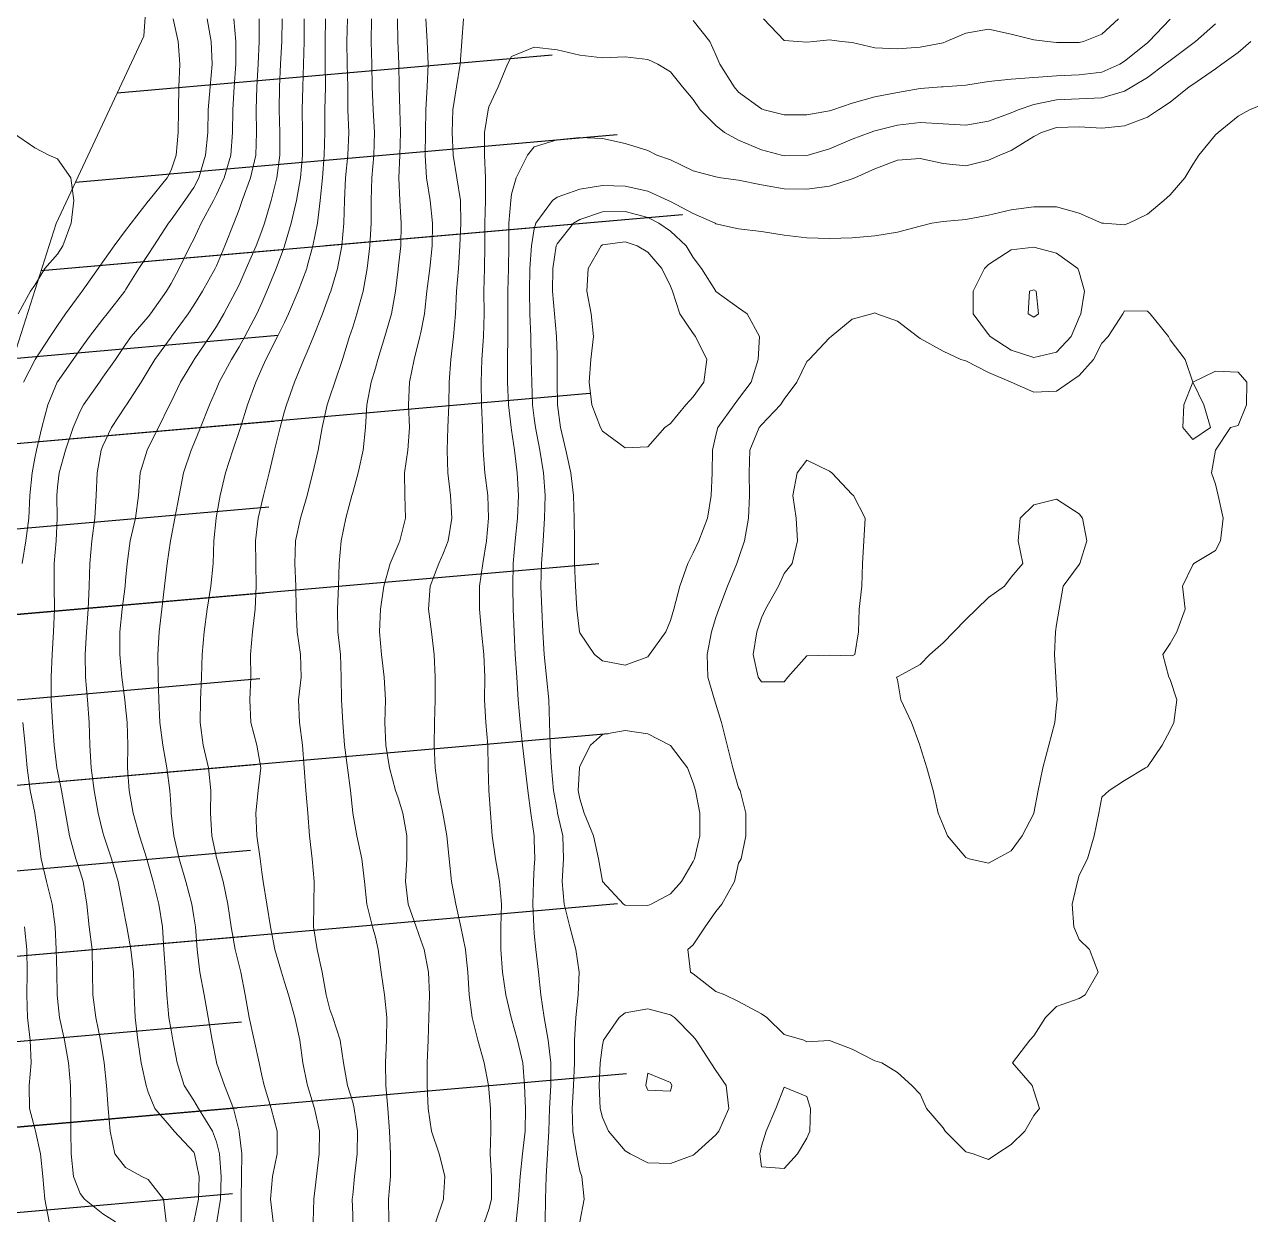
# Model space of a CAD drawing. Header units: centimetres. Extents: x 0 to 642158, y -847 to 649707.
# Drawn here: x 617076.52 to 617103.52, y 621588.85 to 621615.13 of the extents above; entities that cross this region are included whole.
import ezdxf

# ---------------------------------------------------------------- set-up
doc = ezdxf.new("R2010")
doc.units = ezdxf.units.CM
doc.header["$MEASUREMENT"] = 0
doc.layers.add('MEV_schema paysager_Ha', color=7, linetype='Continuous', lineweight=25, transparency=0.13)
doc.layers.add('MEV_schema paysager_V', color=7, linetype='Continuous', lineweight=20)
doc.layers.add('WAL_topographie 0.5', color=253, linetype='Continuous', lineweight=20)

msp = doc.modelspace()

# ---------------------------------------------------------------- hatches: boundary and pattern name
at = {"layer": 'MEV_schema paysager_Ha', "transparency": 33554687}
h = msp.add_hatch(dxfattribs=at)
h.set_pattern_fill('ANSI31', color=60, scale=30, angle=320)
h.paths.add_polyline_path([(617170.419, 620834.567), (617172.651, 620836.166), (617173.767, 620838.36), (617176.52, 620837.394), (617174.806, 620846.341), (617170.861, 620863.855), (617160.166, 620908.624), (617154.776, 620933.562), (617146.673, 620971.647), (617141.556, 621000.514), (617137.768, 621021.34), (617128.09, 621079.063), (617126.156, 621093.864), (617119.316, 621143.104), (617111.792, 621208.391), (617108.156, 621251.964), (617106.162, 621276.436), (617103.961, 621303.676), (617102.134, 621336.288), (617100.135, 621389.845), (617096.516, 621463.981), (617093.32, 621529.296), (617090.317, 621582.148), (617088.875, 621608.789), (617089.552, 621610.434), (617091.584, 621610.24), (617079.838, 621624.63), (617079.15, 621614.869), (617077.224, 621610.745), (617075.161, 621604.283), (617075.024, 621597.272), (617074.199, 621592.185), (617074.199, 621587.785), (617073.373, 621584.761), (617071.723, 621576.1), (617070.554, 621571.223), (617069.004, 621567.237), (617065.792, 621560.483), (617065.459, 621555.39), (617064.352, 621548.747), (617063.248, 621545.861), (617063.538, 621539.763), (617064.894, 621531.341), (617066.831, 621523.888), (617067.993, 621518.758), (617069.311, 621511.094), (617070.285, 621505.466), (617073.425, 621497.132), (617077.756, 621487.932), (617080.679, 621477.434), (617081.545, 621462.498), (617082.024, 621453.112), (617079.891, 621448.421), (617077.757, 621439.358), (617074.131, 621434.987), (617070.825, 621431.469), (617069.438, 621426.671), (617071.018, 621420.988), (617073.27, 621414.516), (617077.07, 621409.311), (617077.914, 621402.699), (617079.322, 621395.946), (617077.774, 621388.912), (617077.028, 621379.272), (617077.18, 621366.49), (617077.637, 621354.926), (617081.138, 621345.34), (617084.667, 621339.141), (617088.419, 621332.55), (617091.943, 621324.141), (617093.489, 621313.549), (617093.991, 621301.308), (617095.095, 621293.181), (617098.226, 621286.522), (617098.599, 621269.214), (617098.32, 621260.56), (617100.919, 621240.097), (617102.163, 621224.304), (617102.661, 621213.61), (617104.31, 621203.418), (617105.03, 621196.058), (617108.853, 621175.666), (617110.452, 621164.481), (617113.761, 621137.233), (617115.569, 621117.477), (617117.489, 621112.22), (617116.988, 621109.132), (617114.316, 621105.794), (617111.985, 621102.229), (617112.056, 621101.1), (617120.765, 621101.771), (617121.63, 621095.928), (617112.376, 621095.304), (617112.524, 621092.145), (617113.883, 621089.004), (617118.105, 621088.839), (617120.775, 621088.744), (617122.967, 621085.98), (617123.825, 621080.262), (617124.207, 621073.973), (617125.553, 621066.79), (617126.9, 621057.169), (617128.055, 621049.377), (617129.783, 621041.532), (617130.994, 621026.347), (617134.207, 621004.931), (617136.145, 620988.525), (617136.031, 620979.069), (617142.374, 620949.543), (617145.918, 620930.208), (617153.153, 620899.212), (617158.672, 620872.657), (617161.08, 620858.212), (617163.85, 620847.016), (617167.101, 620840.155), (617169.922, 620834.909)])
h = msp.add_hatch(dxfattribs=at)
h.set_pattern_fill('ANSI31', color=60, scale=15, angle=320)
h.paths.add_polyline_path([(617170.419, 620834.567), (617172.651, 620836.166), (617173.767, 620838.36), (617172.164, 620839.948), (617169.222, 620844.997), (617165.011, 620861.103), (617155.295, 620905.773), (617149.967, 620930.558), (617141.637, 620968.956), (617138.302, 620999.865), (617134.651, 621021.029), (617125.75, 621078.391), (617121.772, 621092.578), (617115.806, 621141.831), (617107.516, 621206.061), (617103.711, 621250.656), (617102.096, 621275.072), (617098.522, 621305.188), (617095.036, 621336.316), (617086.438, 621359.081), (617085.934, 621388.312), (617080.11, 621426.004), (617086.838, 621442.658), (617088.578, 621463.389), (617083.681, 621500.211), (617076.945, 621529.071), (617073.11, 621552.713), (617080.742, 621582.645), (617082.21, 621610.23), (617089.552, 621610.434), (617091.584, 621610.24), (617079.838, 621624.63), (617079.15, 621614.869), (617077.224, 621610.745), (617075.161, 621604.283), (617075.024, 621597.272), (617074.199, 621592.185), (617074.199, 621587.785), (617073.373, 621584.761), (617071.723, 621576.1), (617070.554, 621571.223), (617069.004, 621567.237), (617065.792, 621560.483), (617065.459, 621555.39), (617064.352, 621548.747), (617063.248, 621545.861), (617063.538, 621539.763), (617064.894, 621531.341), (617066.831, 621523.888), (617067.993, 621518.758), (617069.311, 621511.094), (617070.285, 621505.466), (617073.425, 621497.132), (617077.756, 621487.932), (617080.679, 621477.434), (617081.545, 621462.498), (617082.024, 621453.112), (617079.891, 621448.421), (617077.757, 621439.358), (617074.131, 621434.987), (617070.825, 621431.469), (617069.438, 621426.671), (617071.018, 621420.988), (617073.27, 621414.516), (617077.07, 621409.311), (617077.914, 621402.699), (617079.322, 621395.946), (617077.774, 621388.912), (617077.028, 621379.272), (617077.18, 621366.49), (617077.637, 621354.926), (617081.138, 621345.34), (617084.667, 621339.141), (617088.419, 621332.55), (617091.943, 621324.141), (617093.489, 621313.549), (617093.991, 621301.308), (617095.095, 621293.181), (617098.226, 621286.522), (617098.599, 621269.214), (617098.32, 621260.56), (617100.919, 621240.097), (617102.163, 621224.304), (617102.661, 621213.61), (617104.31, 621203.418), (617105.03, 621196.058), (617108.853, 621175.666), (617110.452, 621164.481), (617113.761, 621137.233), (617115.569, 621117.477), (617117.489, 621112.22), (617116.988, 621109.132), (617114.316, 621105.794), (617111.985, 621102.229), (617112.056, 621101.1), (617120.765, 621101.771), (617121.63, 621095.928), (617112.376, 621095.304), (617112.524, 621092.145), (617113.883, 621089.004), (617118.105, 621088.839), (617120.775, 621088.744), (617122.967, 621085.98), (617123.825, 621080.262), (617124.207, 621073.973), (617125.553, 621066.79), (617126.9, 621057.169), (617128.055, 621049.377), (617129.783, 621041.532), (617130.994, 621026.347), (617134.207, 621004.931), (617136.145, 620988.525), (617136.031, 620979.069), (617142.374, 620949.543), (617145.918, 620930.208), (617153.153, 620899.212), (617158.672, 620872.657), (617161.08, 620858.212), (617163.85, 620847.016), (617167.101, 620840.155), (617169.922, 620834.909)])

# ---------------------------------------------------------------- linework, layer by layer
at = {"layer": 'MEV_schema paysager_V', "color": 60}
msp.add_lwpolyline([(617079.838, 621624.63), (617079.15, 621614.869), (617077.224, 621610.745), (617075.161, 621604.283), (617075.024, 621597.272), (617074.199, 621592.185), (617074.199, 621587.785), (617073.373, 621584.761), (617071.723, 621576.1), (617070.554, 621571.223), (617069.004, 621567.237), (617065.792, 621560.483), (617065.459, 621555.39), (617064.352, 621548.747), (617063.248, 621545.861), (617063.538, 621539.763), (617064.894, 621531.341), (617066.831, 621523.888), (617067.993, 621518.758), (617069.311, 621511.094), (617070.285, 621505.466), (617073.425, 621497.132), (617077.756, 621487.932)], dxfattribs=at)
at = {"layer": 'WAL_topographie 0.5'}
for points in [[(617080.549, 621615.25), (617080.635, 621614.75), (617080.659, 621614.25), (617080.609, 621613.75), (617080.569, 621613.25), (617080.559, 621612.75), (617080.512, 621612.25), (617080.363, 621611.75), (617080.25, 621611.538), (617080.057, 621611.25), (617079.75, 621610.823), (617079.693, 621610.75), (617079.368, 621610.25), (617079.25, 621610.056), (617079.039, 621609.75), (617078.75, 621609.28), (617078.731, 621609.25), (617078.342, 621608.75), (617078.25, 621608.637), (617077.953, 621608.25), (617077.75, 621607.967), (617077.597, 621607.75), (617077.25, 621607.258), (617077.245, 621607.25), (617077.038, 621606.75), (617076.907, 621606.25), (617076.789, 621605.75), (617076.75, 621605.57), (617076.695, 621605.25), (617076.642, 621604.75), (617076.615, 621604.25), (617076.554, 621603.75), (617076.47, 621603.25)], [(617079.798, 621615.25), (617079.907, 621614.75), (617079.944, 621614.25), (617079.919, 621613.75), (617079.911, 621613.25), (617079.909, 621612.75), (617079.863, 621612.25), (617079.75, 621611.914), (617079.662, 621611.75), (617079.261, 621611.25), (617079.25, 621611.235), (617078.874, 621610.75), (617078.75, 621610.585), (617078.495, 621610.25), (617078.25, 621609.9), (617078.147, 621609.75), (617077.793, 621609.25), (617077.75, 621609.194), (617077.427, 621608.75), (617077.25, 621608.495), (617077.091, 621608.25), (617076.759, 621607.75), (617076.75, 621607.735), (617076.503, 621607.25)], [(617081.13, 621615.25), (617081.177, 621614.75), (617081.18, 621614.25), (617081.141, 621613.75), (617081.109, 621613.25), (617081.106, 621612.75), (617081.065, 621612.25), (617080.918, 621611.75), (617080.75, 621611.38), (617080.687, 621611.25), (617080.415, 621610.75), (617080.25, 621610.401), (617080.172, 621610.25), (617079.931, 621609.75), (617079.75, 621609.421), (617079.651, 621609.25), (617079.298, 621608.75), (617079.25, 621608.69), (617078.871, 621608.25), (617078.75, 621608.076), (617078.524, 621607.75), (617078.25, 621607.355), (617078.174, 621607.25), (617077.824, 621606.75), (617077.75, 621606.611), (617077.594, 621606.25), (617077.424, 621605.75), (617077.286, 621605.25), (617077.25, 621604.934), (617077.234, 621604.75), (617077.24, 621604.25), (617077.222, 621603.75), (617077.179, 621603.25), (617077.179, 621602.75), (617077.187, 621602.25), (617077.165, 621601.75), (617077.133, 621601.25), (617077.111, 621600.75), (617077.113, 621600.25), (617077.138, 621599.75), (617077.176, 621599.25), (617077.238, 621598.75), (617077.25, 621598.688), (617077.338, 621598.25), (617077.428, 621597.75), (617077.515, 621597.25), (617077.657, 621596.75), (617077.75, 621596.46), (617077.815, 621596.25), (617077.893, 621595.75), (617077.948, 621595.25), (617078.01, 621594.75), (617078.023, 621594.25), (617078.026, 621593.75), (617078.097, 621593.25), (617078.2, 621592.75), (617078.25, 621592.434), (617078.279, 621592.25), (617078.328, 621591.75), (617078.365, 621591.25), (617078.412, 621590.75), (617078.516, 621590.25), (617078.75, 621589.946), (617079.108, 621589.75), (617079.25, 621589.683), (617079.583, 621589.25), (617079.64, 621588.75)], [(617081.689, 621615.25), (617081.69, 621614.75), (617081.671, 621614.25), (617081.642, 621613.75), (617081.622, 621613.25), (617081.629, 621612.75), (617081.614, 621612.25), (617081.501, 621611.75), (617081.319, 621611.25), (617081.25, 621611.051), (617081.136, 621610.75), (617080.937, 621610.25), (617080.75, 621609.813), (617080.721, 621609.75), (617080.444, 621609.25), (617080.25, 621608.941), (617080.125, 621608.75), (617079.758, 621608.25), (617079.75, 621608.238), (617079.396, 621607.75), (617079.25, 621607.505), (617079.092, 621607.25), (617078.769, 621606.75), (617078.75, 621606.721), (617078.439, 621606.25), (617078.25, 621605.844), (617078.214, 621605.75), (617078.123, 621605.25), (617078.103, 621604.75), (617078.07, 621604.25), (617078.005, 621603.75), (617077.96, 621603.25), (617077.945, 621602.75), (617077.923, 621602.25), (617077.887, 621601.75), (617077.856, 621601.25), (617077.863, 621600.75), (617077.909, 621600.25), (617077.946, 621599.75), (617077.96, 621599.25), (617077.993, 621598.75), (617078.059, 621598.25), (617078.148, 621597.75), (617078.25, 621597.326), (617078.27, 621597.25), (617078.437, 621596.75), (617078.584, 621596.25), (617078.683, 621595.75), (617078.75, 621595.395), (617078.777, 621595.25), (617078.865, 621594.75), (617078.921, 621594.25), (617078.935, 621593.75), (617078.957, 621593.25), (617079.02, 621592.75), (617079.095, 621592.25), (617079.202, 621591.75), (617079.25, 621591.607), (617079.39, 621591.25), (617079.75, 621590.826), (617079.818, 621590.75), (617080.25, 621590.286), (617080.267, 621590.25), (617080.368, 621589.75), (617080.355, 621589.25), (617080.253, 621588.75)], [(617082.196, 621615.25), (617082.187, 621614.75), (617082.163, 621614.25), (617082.139, 621613.75), (617082.13, 621613.25), (617082.146, 621612.75), (617082.149, 621612.25), (617082.083, 621611.75), (617081.955, 621611.25), (617081.809, 621610.75), (617081.75, 621610.58), (617081.623, 621610.25), (617081.408, 621609.75), (617081.25, 621609.395), (617081.179, 621609.25), (617080.916, 621608.75), (617080.75, 621608.471), (617080.604, 621608.25), (617080.26, 621607.75), (617080.25, 621607.734), (617079.959, 621607.25), (617079.75, 621606.816), (617079.717, 621606.75), (617079.472, 621606.25), (617079.25, 621605.803), (617079.221, 621605.75), (617079.067, 621605.25), (617079.037, 621604.75), (617078.965, 621604.25), (617078.847, 621603.75), (617078.783, 621603.25), (617078.75, 621602.881), (617078.739, 621602.75), (617078.674, 621602.25), (617078.625, 621601.75), (617078.621, 621601.25), (617078.665, 621600.75), (617078.733, 621600.25), (617078.75, 621600.096), (617078.784, 621599.75), (617078.798, 621599.25), (617078.795, 621598.75), (617078.825, 621598.25), (617078.919, 621597.75), (617079.059, 621597.25), (617079.215, 621596.75), (617079.25, 621596.635), (617079.358, 621596.25), (617079.482, 621595.75), (617079.559, 621595.25), (617079.59, 621594.75), (617079.625, 621594.25), (617079.656, 621593.75), (617079.704, 621593.25), (617079.75, 621592.973), (617079.791, 621592.75), (617079.882, 621592.25), (617080.039, 621591.75), (617080.25, 621591.422), (617080.358, 621591.25), (617080.661, 621590.75), (617080.75, 621590.51), (617080.818, 621590.25), (617080.856, 621589.75), (617080.838, 621589.25), (617080.759, 621588.75)], [(617082.679, 621615.25), (617082.681, 621614.75), (617082.669, 621614.25), (617082.652, 621613.75), (617082.639, 621613.25), (617082.645, 621612.75), (617082.644, 621612.25), (617082.6, 621611.75), (617082.516, 621611.25), (617082.398, 621610.75), (617082.252, 621610.25), (617082.25, 621610.243), (617082.067, 621609.75), (617081.86, 621609.25), (617081.75, 621608.998), (617081.639, 621608.75), (617081.375, 621608.25), (617081.25, 621608.025), (617081.081, 621607.75), (617080.813, 621607.25), (617080.75, 621607.097), (617080.599, 621606.75), (617080.4, 621606.25), (617080.25, 621605.889), (617080.19, 621605.75), (617080.028, 621605.25), (617079.929, 621604.75), (617079.834, 621604.25), (617079.75, 621603.823), (617079.735, 621603.75), (617079.662, 621603.25), (617079.606, 621602.75), (617079.551, 621602.25), (617079.492, 621601.75), (617079.462, 621601.25), (617079.465, 621600.75), (617079.48, 621600.25), (617079.507, 621599.75), (617079.566, 621599.25), (617079.658, 621598.75), (617079.724, 621598.25), (617079.75, 621597.843), (617079.755, 621597.75), (617079.815, 621597.25), (617079.931, 621596.75), (617080.077, 621596.25), (617080.205, 621595.75), (617080.25, 621595.467), (617080.286, 621595.25), (617080.328, 621594.75), (617080.386, 621594.25), (617080.477, 621593.75), (617080.567, 621593.25), (617080.654, 621592.75), (617080.75, 621592.268), (617080.754, 621592.25), (617080.931, 621591.75), (617081.125, 621591.25), (617081.248, 621590.75), (617081.25, 621590.729), (617081.308, 621590.25), (617081.301, 621589.75), (617081.295, 621589.25), (617081.294, 621588.75)], [(617083.152, 621615.25), (617083.147, 621614.75), (617083.147, 621614.25), (617083.15, 621613.75), (617083.139, 621613.25), (617083.138, 621612.75), (617083.124, 621612.25), (617083.082, 621611.75), (617083.037, 621611.25), (617082.974, 621610.75), (617082.876, 621610.25), (617082.75, 621609.796), (617082.737, 621609.75), (617082.55, 621609.25), (617082.339, 621608.75), (617082.25, 621608.564), (617082.098, 621608.25), (617081.839, 621607.75), (617081.75, 621607.548), (617081.619, 621607.25), (617081.434, 621606.75), (617081.279, 621606.25), (617081.25, 621606.157), (617081.114, 621605.75), (617080.95, 621605.25), (617080.832, 621604.75), (617080.75, 621604.3), (617080.741, 621604.25), (617080.694, 621603.75), (617080.679, 621603.25), (617080.628, 621602.75), (617080.548, 621602.25), (617080.479, 621601.75), (617080.438, 621601.25), (617080.42, 621600.75), (617080.4, 621600.25), (617080.39, 621599.75), (617080.459, 621599.25), (617080.574, 621598.75), (617080.625, 621598.25), (617080.621, 621597.75), (617080.647, 621597.25), (617080.75, 621596.771), (617080.755, 621596.75), (617080.899, 621596.25), (617080.999, 621595.75), (617081.073, 621595.25), (617081.163, 621594.75), (617081.25, 621594.397), (617081.286, 621594.25), (617081.384, 621593.75), (617081.472, 621593.25), (617081.582, 621592.75), (617081.688, 621592.25), (617081.75, 621591.975), (617081.803, 621591.75), (617081.954, 621591.25), (617082.084, 621590.75), (617082.085, 621590.25), (617081.984, 621589.75), (617081.942, 621589.25), (617081.997, 621588.75)], [(617083.638, 621615.25), (617083.623, 621614.75), (617083.628, 621614.25), (617083.64, 621613.75), (617083.646, 621613.25), (617083.662, 621612.75), (617083.644, 621612.25), (617083.594, 621611.75), (617083.57, 621611.25), (617083.555, 621610.75), (617083.508, 621610.25), (617083.415, 621609.75), (617083.269, 621609.25), (617083.25, 621609.197), (617083.083, 621608.75), (617082.887, 621608.25), (617082.75, 621607.913), (617082.677, 621607.75), (617082.467, 621607.25), (617082.291, 621606.75), (617082.25, 621606.607), (617082.15, 621606.25), (617082.03, 621605.75), (617081.913, 621605.25), (617081.789, 621604.75), (617081.75, 621604.596), (617081.667, 621604.25), (617081.611, 621603.75), (617081.619, 621603.25), (617081.627, 621602.75), (617081.602, 621602.25), (617081.541, 621601.75), (617081.502, 621601.25), (617081.505, 621600.75), (617081.489, 621600.25), (617081.51, 621599.75), (617081.641, 621599.25), (617081.727, 621598.75), (617081.67, 621598.25), (617081.617, 621597.75), (617081.643, 621597.25), (617081.71, 621596.75), (617081.75, 621596.452), (617081.777, 621596.25), (617081.859, 621595.75), (617081.94, 621595.25), (617082.036, 621594.75), (617082.182, 621594.25), (617082.25, 621594.032), (617082.335, 621593.75), (617082.473, 621593.25), (617082.585, 621592.75), (617082.656, 621592.25), (617082.75, 621591.78), (617082.755, 621591.75), (617082.911, 621591.25), (617083.023, 621590.75), (617083.012, 621590.25), (617082.954, 621589.75), (617082.893, 621589.25), (617082.877, 621588.75)], [(617084.167, 621615.25), (617084.158, 621614.75), (617084.169, 621614.25), (617084.179, 621613.75), (617084.2, 621613.25), (617084.233, 621612.75), (617084.219, 621612.25), (617084.171, 621611.75), (617084.155, 621611.25), (617084.156, 621610.75), (617084.129, 621610.25), (617084.071, 621609.75), (617083.98, 621609.25), (617083.841, 621608.75), (617083.75, 621608.459), (617083.683, 621608.25), (617083.526, 621607.75), (617083.354, 621607.25), (617083.25, 621606.926), (617083.188, 621606.75), (617083.081, 621606.25), (617082.992, 621605.75), (617082.874, 621605.25), (617082.75, 621604.755), (617082.749, 621604.75), (617082.604, 621604.25), (617082.489, 621603.75), (617082.474, 621603.25), (617082.502, 621602.75), (617082.509, 621602.25), (617082.529, 621601.75), (617082.602, 621601.25), (617082.617, 621600.75), (617082.56, 621600.25), (617082.577, 621599.75), (617082.648, 621599.25), (617082.68, 621598.75), (617082.72, 621598.25), (617082.75, 621597.922), (617082.765, 621597.75), (617082.797, 621597.25), (617082.859, 621596.75), (617082.904, 621596.25), (617082.892, 621595.75), (617082.885, 621595.25), (617082.965, 621594.75), (617083.079, 621594.25), (617083.167, 621593.75), (617083.25, 621593.427), (617083.312, 621593.25), (617083.474, 621592.75), (617083.547, 621592.25), (617083.637, 621591.75), (617083.75, 621591.383), (617083.784, 621591.25), (617083.856, 621590.75), (617083.849, 621590.25), (617083.791, 621589.75), (617083.75, 621589.337), (617083.741, 621589.25), (617083.75, 621588.904), (617083.754, 621588.75)], [(617084.737, 621615.25), (617084.744, 621614.75), (617084.75, 621614.612), (617084.767, 621614.25), (617084.776, 621613.75), (617084.787, 621613.25), (617084.804, 621612.75), (617084.787, 621612.25), (617084.766, 621611.75), (617084.787, 621611.25), (617084.818, 621610.75), (617084.808, 621610.25), (617084.752, 621609.75), (617084.75, 621609.734), (617084.696, 621609.25), (617084.607, 621608.75), (617084.46, 621608.25), (617084.305, 621607.75), (617084.25, 621607.559), (617084.16, 621607.25), (617084.061, 621606.75), (617084.035, 621606.25), (617083.982, 621605.75), (617083.868, 621605.25), (617083.75, 621604.814), (617083.732, 621604.75), (617083.603, 621604.25), (617083.499, 621603.75), (617083.451, 621603.25), (617083.436, 621602.75), (617083.413, 621602.25), (617083.426, 621601.75), (617083.48, 621601.25), (617083.499, 621600.75), (617083.501, 621600.25), (617083.53, 621599.75), (617083.572, 621599.25), (617083.633, 621598.75), (617083.7, 621598.25), (617083.75, 621597.761), (617083.751, 621597.75), (617083.841, 621597.25), (617083.95, 621596.75), (617084.012, 621596.25), (617084.06, 621595.75), (617084.19, 621595.25), (617084.25, 621595.022), (617084.313, 621594.75), (617084.376, 621594.25), (617084.454, 621593.75), (617084.499, 621593.25), (617084.498, 621592.75), (617084.476, 621592.25), (617084.482, 621591.75), (617084.527, 621591.25), (617084.56, 621590.75), (617084.584, 621590.25), (617084.583, 621589.75), (617084.54, 621589.25), (617084.543, 621588.75)], [(617085.363, 621615.25), (617085.393, 621614.75), (617085.414, 621614.25), (617085.389, 621613.75), (617085.358, 621613.25), (617085.351, 621612.75), (617085.344, 621612.25), (617085.377, 621611.75), (617085.46, 621611.25), (617085.511, 621610.75), (617085.502, 621610.25), (617085.447, 621609.75), (617085.385, 621609.25), (617085.329, 621608.75), (617085.25, 621608.339), (617085.231, 621608.25), (617085.101, 621607.75), (617085.003, 621607.25), (617084.983, 621606.75), (617085.001, 621606.25), (617084.964, 621605.75), (617084.894, 621605.25), (617084.9, 621604.75), (617084.915, 621604.25), (617084.786, 621603.75), (617084.75, 621603.667), (617084.574, 621603.25), (617084.436, 621602.75), (617084.361, 621602.25), (617084.344, 621601.75), (617084.384, 621601.25), (617084.447, 621600.75), (617084.471, 621600.25), (617084.455, 621599.75), (617084.478, 621599.25), (617084.563, 621598.75), (617084.696, 621598.25), (617084.75, 621598.087), (617084.852, 621597.75), (617084.941, 621597.25), (617084.944, 621596.75), (617084.917, 621596.25), (617084.971, 621595.75), (617085.148, 621595.25), (617085.25, 621594.958), (617085.325, 621594.75), (617085.418, 621594.25), (617085.439, 621593.75), (617085.428, 621593.25), (617085.411, 621592.75), (617085.392, 621592.25), (617085.391, 621591.75), (617085.414, 621591.25), (617085.488, 621590.75), (617085.652, 621590.25), (617085.75, 621589.875), (617085.777, 621589.75), (617085.75, 621589.278), (617085.748, 621589.25), (617085.582, 621588.75)], [(617086.19, 621615.25), (617086.153, 621614.75), (617086.117, 621614.25), (617086.037, 621613.75), (617085.958, 621613.25), (617085.939, 621612.75), (617085.965, 621612.25), (617086.045, 621611.75), (617086.124, 621611.25), (617086.131, 621610.75), (617086.107, 621610.25), (617086.077, 621609.75), (617086.04, 621609.25), (617086.011, 621608.75), (617085.97, 621608.25), (617085.909, 621607.75), (617085.872, 621607.25), (617085.864, 621606.75), (617085.848, 621606.25), (617085.831, 621605.75), (617085.847, 621605.25), (617085.905, 621604.75), (617085.936, 621604.25), (617085.853, 621603.75), (617085.75, 621603.486), (617085.647, 621603.25), (617085.459, 621602.75), (617085.419, 621602.25), (617085.484, 621601.75), (617085.546, 621601.25), (617085.569, 621600.75), (617085.569, 621600.25), (617085.551, 621599.75), (617085.547, 621599.25), (617085.566, 621598.75), (617085.633, 621598.25), (617085.737, 621597.75), (617085.75, 621597.672), (617085.823, 621597.25), (617085.873, 621596.75), (617085.927, 621596.25), (617086.021, 621595.75), (617086.133, 621595.25), (617086.231, 621594.75), (617086.25, 621594.595), (617086.288, 621594.25), (617086.313, 621593.75), (617086.379, 621593.25), (617086.507, 621592.75), (617086.644, 621592.25), (617086.741, 621591.75), (617086.75, 621591.671), (617086.786, 621591.25), (617086.791, 621590.75), (617086.78, 621590.25), (617086.805, 621589.75), (617086.804, 621589.25), (617086.75, 621589.021), (617086.655, 621588.75)], [(617102.75, 621615.138), (617102.312, 621614.75), (617102.25, 621614.705), (617101.75, 621614.336), (617101.641, 621614.25), (617101.25, 621613.96), (617100.911, 621613.75), (617100.75, 621613.658), (617100.25, 621613.511), (617099.75, 621613.489), (617099.25, 621613.466), (617098.75, 621613.362), (617098.407, 621613.25), (617098.25, 621613.181), (617097.75, 621613), (617097.25, 621612.912), (617096.75, 621612.94), (617096.25, 621612.967), (617095.75, 621612.908), (617095.25, 621612.785), (617095.149, 621612.75), (617094.75, 621612.599), (617094.25, 621612.39), (617093.78, 621612.25), (617093.75, 621612.242), (617093.25, 621612.236), (617093.192, 621612.25), (617092.75, 621612.369), (617092.25, 621612.575), (617091.939, 621612.75), (617091.75, 621612.902), (617091.403, 621613.25), (617091.25, 621613.473), (617091.01, 621613.75), (617090.75, 621614.082), (617090.47, 621614.25), (617090.25, 621614.359), (617089.75, 621614.411), (617089.25, 621614.394), (617088.75, 621614.453), (617088.25, 621614.566), (617087.75, 621614.625), (617087.25, 621614.422), (617087.157, 621614.25), (617086.953, 621613.75), (617086.75, 621613.313), (617086.733, 621613.25), (617086.653, 621612.75), (617086.65, 621612.25), (617086.672, 621611.75), (617086.676, 621611.25), (617086.663, 621610.75), (617086.657, 621610.25), (617086.651, 621609.75), (617086.642, 621609.25), (617086.643, 621608.75), (617086.629, 621608.25), (617086.594, 621607.75), (617086.577, 621607.25), (617086.588, 621606.75), (617086.607, 621606.25), (617086.622, 621605.75), (617086.664, 621605.25), (617086.728, 621604.75), (617086.742, 621604.25), (617086.694, 621603.75), (617086.616, 621603.25), (617086.544, 621602.75), (617086.543, 621602.25), (617086.59, 621601.75), (617086.636, 621601.25), (617086.658, 621600.75), (617086.652, 621600.25), (617086.681, 621599.75), (617086.724, 621599.25), (617086.735, 621598.75), (617086.75, 621598.25), (617086.75, 621598.25), (617086.783, 621597.75), (617086.822, 621597.25), (617086.893, 621596.75), (617086.987, 621596.25), (617087.031, 621595.75), (617087.014, 621595.25), (617087.01, 621594.75), (617087.051, 621594.25), (617087.123, 621593.75), (617087.242, 621593.25), (617087.25, 621593.224), (617087.381, 621592.75), (617087.495, 621592.25), (617087.535, 621591.75), (617087.554, 621591.25), (617087.547, 621590.75), (617087.487, 621590.25), (617087.437, 621589.75), (617087.403, 621589.25), (617087.351, 621588.75)], [(617101.75, 621615.247), (617101.286, 621614.75), (617101.25, 621614.722), (617100.75, 621614.316), (617100.646, 621614.25), (617100.25, 621614.078), (617099.75, 621614.015), (617099.25, 621613.997), (617098.75, 621613.956), (617098.25, 621613.924), (617097.75, 621613.871), (617097.25, 621613.791), (617096.75, 621613.753), (617096.715, 621613.75), (617096.25, 621613.713), (617095.75, 621613.631), (617095.25, 621613.53), (617094.75, 621613.391), (617094.325, 621613.25), (617094.25, 621613.226), (617093.75, 621613.138), (617093.25, 621613.14), (617092.813, 621613.25), (617092.75, 621613.269), (617092.25, 621613.633), (617092.149, 621613.75), (617091.832, 621614.25), (617091.75, 621614.455), (617091.615, 621614.75), (617091.25, 621615.213)], [(617100.613, 621615.25), (617100.25, 621614.915), (617099.845, 621614.75), (617099.75, 621614.727), (617099.25, 621614.73), (617099.054, 621614.75), (617098.75, 621614.788), (617098.25, 621614.914), (617097.75, 621615.025), (617097.25, 621614.933), (617096.823, 621614.75), (617096.75, 621614.725), (617096.25, 621614.624), (617095.75, 621614.587), (617095.25, 621614.613), (617094.75, 621614.728), (617094.515, 621614.75), (617094.25, 621614.787), (617093.904, 621614.75), (617093.75, 621614.737), (617093.55, 621614.75), (617093.25, 621614.777), (617092.798, 621615.25)], [(617103.532, 621614.75), (617103.25, 621614.51), (617102.89, 621614.25), (617102.75, 621614.153), (617102.25, 621613.802), (617102.173, 621613.75), (617101.75, 621613.416), (617101.492, 621613.25), (617101.25, 621613.087), (617100.75, 621612.895), (617100.25, 621612.845), (617099.75, 621612.874), (617099.25, 621612.86), (617098.921, 621612.75), (617098.75, 621612.656), (617098.25, 621612.348), (617098.001, 621612.25), (617097.75, 621612.135), (617097.25, 621612.014), (617096.75, 621612.061), (617096.25, 621612.176), (617095.75, 621612.14), (617095.25, 621611.948), (617094.81, 621611.75), (617094.75, 621611.723), (617094.25, 621611.564), (617093.75, 621611.498), (617093.25, 621611.508), (617092.75, 621611.594), (617092.25, 621611.696), (617091.858, 621611.75), (617091.75, 621611.768), (617091.25, 621611.903), (617090.75, 621612.144), (617090.45, 621612.25), (617090.25, 621612.353), (617089.75, 621612.504), (617089.25, 621612.617), (617088.75, 621612.636), (617088.25, 621612.583), (617087.75, 621612.43), (617087.603, 621612.25), (617087.349, 621611.75), (617087.25, 621611.391), (617087.23, 621611.25), (617087.192, 621610.75), (617087.191, 621610.25), (617087.182, 621609.75), (617087.167, 621609.25), (617087.169, 621608.75), (617087.166, 621608.25), (617087.159, 621607.75), (617087.159, 621607.25), (617087.18, 621606.75), (617087.242, 621606.25), (617087.25, 621606.193), (617087.311, 621605.75), (617087.372, 621605.25), (617087.405, 621604.75), (617087.381, 621604.25), (617087.328, 621603.75), (617087.288, 621603.25), (617087.276, 621602.75), (617087.287, 621602.25), (617087.303, 621601.75), (617087.332, 621601.25), (617087.367, 621600.75), (617087.394, 621600.25), (617087.435, 621599.75), (617087.492, 621599.25), (617087.55, 621598.75), (617087.611, 621598.25), (617087.677, 621597.75), (617087.747, 621597.25), (617087.75, 621597.162), (617087.761, 621596.75), (617087.75, 621596.566), (617087.73, 621596.25), (617087.721, 621595.75), (617087.739, 621595.25), (617087.75, 621595.099), (617087.781, 621594.75), (617087.841, 621594.25), (617087.895, 621593.75), (617087.964, 621593.25), (617088.052, 621592.75), (617088.113, 621592.25), (617088.111, 621591.75), (617088.086, 621591.25), (617088.07, 621590.75), (617088.038, 621590.25), (617088.011, 621589.75), (617087.995, 621589.25), (617087.99, 621588.75)], [(617103.75, 621613.347), (617103.497, 621613.25), (617103.25, 621613.104), (617102.807, 621612.75), (617102.75, 621612.694), (617102.382, 621612.25), (617102.25, 621612.044), (617102.074, 621611.75), (617101.75, 621611.373), (617101.616, 621611.25), (617101.25, 621610.946), (617100.844, 621610.75), (617100.75, 621610.716), (617100.286, 621610.75), (617100.25, 621610.753), (617099.75, 621610.972), (617099.25, 621611.111), (617098.75, 621611.112), (617098.25, 621611.04), (617097.75, 621610.923), (617097.25, 621610.833), (617096.75, 621610.788), (617096.507, 621610.75), (617096.25, 621610.686), (617095.75, 621610.555), (617095.25, 621610.469), (617094.75, 621610.426), (617094.25, 621610.412), (617093.75, 621610.429), (617093.25, 621610.482), (617092.75, 621610.567), (617092.25, 621610.628), (617091.75, 621610.737), (617091.732, 621610.75), (617091.25, 621610.964), (617090.75, 621611.226), (617090.698, 621611.25), (617090.25, 621611.454), (617089.75, 621611.566), (617089.25, 621611.577), (617088.75, 621611.497), (617088.25, 621611.324), (617088.152, 621611.25), (617087.78, 621610.75), (617087.75, 621610.627), (617087.688, 621610.25), (617087.654, 621609.75), (617087.641, 621609.25), (617087.655, 621608.75), (617087.67, 621608.25), (617087.684, 621607.75), (617087.694, 621607.25), (617087.71, 621606.75), (617087.75, 621606.454), (617087.778, 621606.25), (617087.872, 621605.75), (617087.95, 621605.25), (617087.987, 621604.75), (617087.975, 621604.25), (617087.942, 621603.75), (617087.908, 621603.25), (617087.897, 621602.75), (617087.912, 621602.25), (617087.935, 621601.75), (617087.97, 621601.25), (617088.021, 621600.75), (617088.067, 621600.25), (617088.085, 621599.75), (617088.101, 621599.25), (617088.128, 621598.75), (617088.17, 621598.25), (617088.25, 621597.823), (617088.264, 621597.75), (617088.375, 621597.25), (617088.393, 621596.75), (617088.366, 621596.25), (617088.41, 621595.75), (617088.531, 621595.25), (617088.662, 621594.75), (617088.738, 621594.25), (617088.718, 621593.75), (617088.662, 621593.25), (617088.635, 621592.75), (617088.634, 621592.25), (617088.613, 621591.75), (617088.58, 621591.25), (617088.601, 621590.75), (617088.676, 621590.25), (617088.75, 621589.875), (617088.795, 621589.75), (617088.85, 621589.25), (617088.756, 621588.75)], [(617076.261, 621612.75), (617076.75, 621612.406), (617077.062, 621612.25), (617077.25, 621612.169), (617077.542, 621611.75), (617077.608, 621611.25), (617077.553, 621610.75), (617077.366, 621610.25), (617077.25, 621610.067), (617076.974, 621609.75), (617076.75, 621609.386), (617076.652, 621609.25), (617076.384, 621608.75)], [(617090.25, 621601.2), (617090.29, 621601.25), (617090.644, 621601.75), (617090.75, 621601.998), (617090.822, 621602.25), (617090.954, 621602.75), (617091.132, 621603.25), (617091.25, 621603.489), (617091.372, 621603.75), (617091.564, 621604.25), (617091.647, 621604.75), (617091.663, 621605.25), (617091.671, 621605.75), (617091.75, 621606.078), (617091.788, 621606.25), (617092.151, 621606.75), (617092.25, 621606.881), (617092.524, 621607.25), (617092.677, 621607.75), (617092.711, 621608.25), (617092.434, 621608.75), (617092.25, 621608.882), (617091.75, 621609.245), (617091.746, 621609.25), (617091.431, 621609.75), (617091.25, 621609.996), (617091.094, 621610.25), (617090.75, 621610.571), (617090.494, 621610.75), (617090.25, 621610.876), (617089.75, 621611.01), (617089.25, 621610.996), (617088.75, 621610.834), (617088.614, 621610.75), (617088.25, 621610.294), (617088.231, 621610.25), (617088.155, 621609.75), (617088.152, 621609.25), (617088.196, 621608.75), (617088.237, 621608.25), (617088.25, 621607.859), (617088.254, 621607.75), (617088.254, 621607.25), (617088.261, 621606.75), (617088.33, 621606.25), (617088.445, 621605.75), (617088.553, 621605.25), (617088.614, 621604.75), (617088.63, 621604.25), (617088.633, 621603.75), (617088.636, 621603.25), (617088.656, 621602.75), (617088.686, 621602.25), (617088.743, 621601.75), (617088.75, 621601.725), (617089.074, 621601.25), (617089.25, 621601.108), (617089.75, 621601.016), (617090.25, 621601.2)], [(617090.25, 621605.822), (617090.622, 621606.25), (617090.75, 621606.337), (617091.09, 621606.75), (617091.25, 621606.926), (617091.486, 621607.25), (617091.549, 621607.75), (617091.3, 621608.25), (617091.25, 621608.32), (617090.956, 621608.75), (617090.79, 621609.25), (617090.75, 621609.361), (617090.559, 621609.75), (617090.25, 621610.11), (617090.018, 621610.25), (617089.75, 621610.341), (617089.25, 621610.27), (617089.219, 621610.25), (617088.933, 621609.75), (617088.91, 621609.25), (617089.004, 621608.75), (617089.052, 621608.25), (617088.998, 621607.75), (617088.956, 621607.25), (617089.015, 621606.75), (617089.21, 621606.25), (617089.25, 621606.169), (617089.75, 621605.797), (617090.25, 621605.822)], [(617099.25, 621607.906), (617099.57, 621608.25), (617099.75, 621608.669), (617099.783, 621608.75), (617099.867, 621609.25), (617099.75, 621609.674), (617099.718, 621609.75), (617099.25, 621610.087), (617098.75, 621610.22), (617098.25, 621610.161), (617097.75, 621609.839), (617097.666, 621609.75), (617097.413, 621609.25), (617097.415, 621608.75), (617097.75, 621608.298), (617097.79, 621608.25), (617098.25, 621607.952), (617098.75, 621607.791), (617099.25, 621607.906)], [(617098.75, 621608.678), (617098.855, 621608.75), (617098.798, 621609.25), (617098.75, 621609.282), (617098.656, 621609.25), (617098.622, 621608.75), (617098.75, 621608.678)], [(617097.939, 621590.25), (617097.75, 621590.12), (617097.417, 621590.25), (617097.25, 621590.289), (617096.796, 621590.75), (617096.75, 621590.818), (617096.388, 621591.25), (617096.25, 621591.559), (617096.066, 621591.75), (617095.75, 621592.042), (617095.406, 621592.25), (617095.25, 621592.298), (617094.75, 621592.555), (617094.25, 621592.741), (617093.75, 621592.712), (617093.682, 621592.75), (617093.25, 621592.873), (617092.873, 621593.25), (617092.75, 621593.33), (617092.25, 621593.6), (617091.946, 621593.75), (617091.75, 621593.823), (617091.25, 621594.21), (617091.187, 621594.25), (617091.134, 621594.75), (617091.25, 621594.853), (617091.509, 621595.25), (617091.75, 621595.589), (617091.88, 621595.75), (617092.156, 621596.25), (617092.25, 621596.65), (617092.302, 621596.75), (617092.408, 621597.25), (617092.406, 621597.75), (617092.28, 621598.25), (617092.25, 621598.313), (617092.124, 621598.75), (617091.997, 621599.25), (617091.875, 621599.75), (617091.75, 621600.153), (617091.719, 621600.25), (617091.571, 621600.75), (617091.557, 621601.25), (617091.65, 621601.75), (617091.75, 621602.062), (617091.814, 621602.25), (617092.005, 621602.75), (617092.21, 621603.25), (617092.25, 621603.36), (617092.378, 621603.75), (617092.464, 621604.25), (617092.486, 621604.75), (617092.481, 621605.25), (617092.496, 621605.75), (617092.699, 621606.25), (617092.75, 621606.309), (617093.174, 621606.75), (617093.25, 621606.871), (617093.534, 621607.25), (617093.75, 621607.7), (617093.806, 621607.75), (617094.25, 621608.222), (617094.289, 621608.25), (617094.75, 621608.633), (617095.181, 621608.75), (617095.25, 621608.775), (617095.293, 621608.75), (617095.75, 621608.588), (617096.191, 621608.25), (617096.25, 621608.21), (617096.75, 621607.928), (617097.144, 621607.75), (617097.25, 621607.716), (617097.75, 621607.46), (617098.248, 621607.25), (617098.25, 621607.248), (617098.75, 621607.028), (617099.25, 621607.05), (617099.533, 621607.25), (617099.75, 621607.396), (617100.066, 621607.75), (617100.25, 621608.105), (617100.388, 621608.25), (617100.71, 621608.75), (617100.75, 621608.817), (617101.25, 621608.811), (617101.312, 621608.75), (617101.718, 621608.25), (617101.75, 621608.183), (617102.081, 621607.75), (617102.25, 621607.25), (617102.75, 621607.49), (617103.25, 621607.469), (617103.439, 621607.25), (617103.432, 621606.75), (617103.25, 621606.296), (617103.083, 621606.25), (617102.75, 621605.75), (617102.75, 621605.75), (617102.663, 621605.25), (617102.75, 621605), (617102.806, 621604.75), (617102.919, 621604.25), (617102.861, 621603.75), (617102.75, 621603.539), (617102.272, 621603.25), (617102.25, 621603.222), (617102.026, 621602.75), (617102.083, 621602.25), (617101.897, 621601.75), (617101.75, 621601.487), (617101.589, 621601.25), (617101.72, 621600.75), (617101.75, 621600.694), (617101.898, 621600.25), (617101.833, 621599.75), (617101.75, 621599.578), (617101.577, 621599.25), (617101.25, 621598.776), (617101.212, 621598.75), (617100.75, 621598.471), (617100.411, 621598.25), (617100.25, 621598.105), (617100.183, 621597.75), (617100.082, 621597.25), (617099.929, 621596.75), (617099.75, 621596.387), (617099.715, 621596.25), (617099.596, 621595.75), (617099.631, 621595.25), (617099.75, 621594.967), (617099.977, 621594.75), (617100.17, 621594.25), (617099.882, 621593.75), (617099.75, 621593.672), (617099.25, 621593.49), (617099.01, 621593.25), (617098.75, 621592.844), (617098.664, 621592.75), (617098.283, 621592.25), (617098.714, 621591.75), (617098.75, 621591.639), (617098.873, 621591.25), (617098.75, 621591.091), (617098.555, 621590.75), (617098.25, 621590.456), (617097.939, 621590.25)], [(617102.25, 621605.981), (617102.639, 621606.25), (617102.491, 621606.75), (617102.25, 621607.25), (617102.056, 621606.75), (617102.031, 621606.25), (617102.25, 621605.981)], [(617093.331, 621600.75), (617093.25, 621600.644), (617092.75, 621600.643), (617092.683, 621600.75), (617092.568, 621601.25), (617092.649, 621601.75), (617092.75, 621602.052), (617092.841, 621602.25), (617093.124, 621602.75), (617093.25, 621603.029), (617093.426, 621603.25), (617093.543, 621603.75), (617093.516, 621604.25), (617093.445, 621604.75), (617093.536, 621605.25), (617093.75, 621605.531), (617094.25, 621605.288), (617094.303, 621605.25), (617094.75, 621604.773), (617094.78, 621604.75), (617095.033, 621604.25), (617095.005, 621603.75), (617094.978, 621603.25), (617094.965, 621602.75), (617094.905, 621602.25), (617094.892, 621601.75), (617094.811, 621601.25), (617094.75, 621601.217), (617094.25, 621601.231), (617093.75, 621601.218), (617093.331, 621600.75)], [(617097.931, 621596.75), (617097.75, 621596.648), (617097.327, 621596.75), (617097.25, 621596.776), (617096.852, 621597.25), (617096.75, 621597.487), (617096.646, 621597.75), (617096.534, 621598.25), (617096.397, 621598.75), (617096.25, 621599.219), (617096.237, 621599.25), (617096.059, 621599.75), (617095.821, 621600.25), (617095.75, 621600.691), (617095.727, 621600.75), (617095.75, 621600.759), (617096.25, 621601.03), (617096.458, 621601.25), (617096.75, 621601.508), (617096.992, 621601.75), (617097.25, 621602.022), (617097.488, 621602.25), (617097.75, 621602.503), (617098.104, 621602.75), (617098.25, 621602.949), (617098.507, 621603.25), (617098.407, 621603.75), (617098.449, 621604.25), (617098.75, 621604.544), (617099.25, 621604.668), (617099.75, 621604.345), (617099.819, 621604.25), (617099.92, 621603.75), (617099.762, 621603.25), (617099.75, 621603.229), (617099.396, 621602.75), (617099.309, 621602.25), (617099.25, 621601.912), (617099.227, 621601.75), (617099.203, 621601.25), (617099.235, 621600.75), (617099.25, 621600.472), (617099.263, 621600.25), (617099.25, 621600.136), (617099.214, 621599.75), (617099.084, 621599.25), (617098.947, 621598.75), (617098.849, 621598.25), (617098.753, 621597.75), (617098.75, 621597.742), (617098.494, 621597.25), (617098.25, 621596.92), (617097.931, 621596.75)], [(617076.487, 621599.75), (617076.539, 621599.25), (617076.579, 621598.75), (617076.65, 621598.25), (617076.75, 621597.762), (617076.753, 621597.75), (617076.824, 621597.25), (617076.889, 621596.75), (617077.006, 621596.25), (617077.129, 621595.75), (617077.197, 621595.25), (617077.223, 621594.75), (617077.232, 621594.25), (617077.242, 621593.75), (617077.25, 621593.672), (617077.297, 621593.25), (617077.403, 621592.75), (617077.494, 621592.25), (617077.537, 621591.75), (617077.547, 621591.25), (617077.547, 621590.75), (617077.554, 621590.25), (617077.603, 621589.75), (617077.75, 621589.373), (617077.846, 621589.25), (617078.25, 621588.924), (617078.529, 621588.75)], [(617090.25, 621595.715), (617090.326, 621595.75), (617090.75, 621595.979), (617090.994, 621596.25), (617091.25, 621596.687), (617091.274, 621596.75), (617091.392, 621597.25), (617091.396, 621597.75), (617091.297, 621598.25), (617091.25, 621598.419), (617091.123, 621598.75), (617090.75, 621599.243), (617090.734, 621599.25), (617090.25, 621599.497), (617089.75, 621599.572), (617089.25, 621599.483), (617088.988, 621599.25), (617088.75, 621598.785), (617088.744, 621598.75), (617088.714, 621598.25), (617088.75, 621598.067), (617088.846, 621597.75), (617089.055, 621597.25), (617089.165, 621596.75), (617089.25, 621596.256), (617089.252, 621596.25), (617089.715, 621595.75), (617089.75, 621595.728), (617090.25, 621595.715)], [(617076.522, 621595.25), (617076.578, 621594.75), (617076.583, 621594.25), (617076.576, 621593.75), (617076.592, 621593.25), (617076.648, 621592.75), (617076.672, 621592.25), (617076.625, 621591.75), (617076.632, 621591.25), (617076.75, 621590.808), (617076.764, 621590.75), (617076.877, 621590.25), (617076.928, 621589.75), (617076.972, 621589.25), (617077.07, 621588.75)], [(617091.25, 621590.222), (617091.284, 621590.25), (617091.75, 621590.666), (617091.81, 621590.75), (617092.031, 621591.25), (617091.975, 621591.75), (617091.75, 621592.081), (617091.64, 621592.25), (617091.311, 621592.75), (617091.25, 621592.83), (617090.835, 621593.25), (617090.75, 621593.313), (617090.25, 621593.443), (617089.75, 621593.357), (617089.621, 621593.25), (617089.274, 621592.75), (617089.25, 621592.642), (617089.197, 621592.25), (617089.18, 621591.75), (617089.198, 621591.25), (617089.25, 621591.051), (617089.383, 621590.75), (617089.75, 621590.313), (617089.862, 621590.25), (617090.25, 621590.047), (617090.75, 621590.032), (617091.25, 621590.222)], [(617090.75, 621591.631), (617090.777, 621591.75), (617090.75, 621591.818), (617090.25, 621592.025), (617090.208, 621591.75), (617090.25, 621591.654), (617090.75, 621591.631)], [(617093.549, 621590.25), (617093.25, 621589.925), (617092.75, 621589.96), (617092.716, 621590.25), (617092.75, 621590.414), (617092.857, 621590.75), (617093.068, 621591.25), (617093.25, 621591.717), (617093.75, 621591.51), (617093.831, 621591.25), (617093.816, 621590.75), (617093.75, 621590.59), (617093.549, 621590.25)]]:
    msp.add_lwpolyline(points, dxfattribs=at)

doc.saveas('drawing.dxf')
